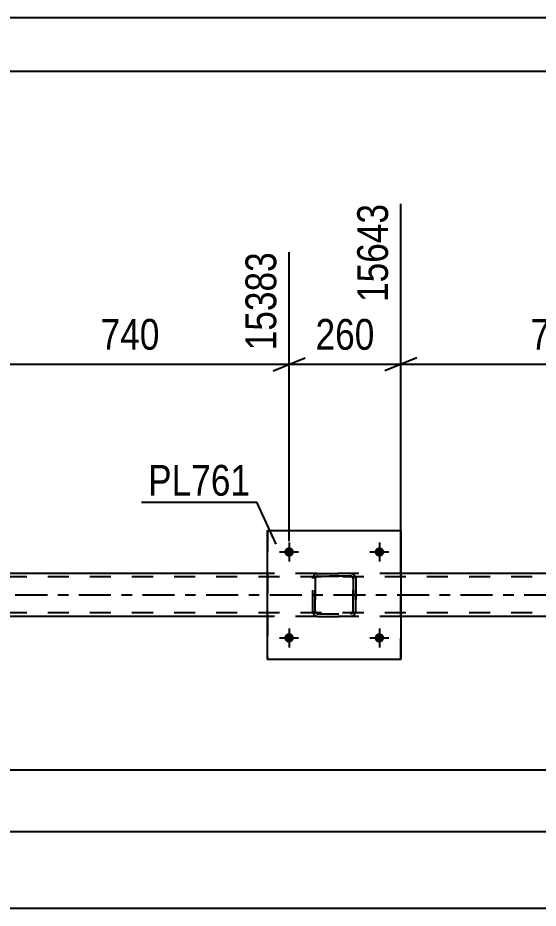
# Model space of a CAD drawing. Header units: millimetres. Extents: x 0 to 841, y 0 to 594.
# Drawn here: x 638.1 to 686.5, y 511.1 to 594 of the extents above; entities that cross this region are included whole.
import ezdxf

# ---------------------------------------------------------------- set-up
doc = ezdxf.new("R2010")
doc.units = ezdxf.units.MM
doc.linetypes.add('DXK_LINE_DOT2', pattern=[3.9198, 1.9599, -1.9599])
doc.linetypes.add('DXK_LINE_DOT3', pattern=[5.9187, 2.979, -0.9799, 0.9799, -0.9799])
doc.styles.add('Arial Narrow', font='ARIALN.TTF', dxfattribs={"height": 0.2})

# ---------------------------------------------------------------- blocks, each defined once
blk = doc.blocks.new('Unknown-318892572-1113')
at = {"color": 5, "linetype": 'Continuous'}
for p, q in [((841, 594), (0, 594)), ((836, 589), (5, 589))]:
    blk.add_line(p, q, dxfattribs=at)
blk = doc.blocks.new('Bolt-318892572-6443 - 6435')
at = {"linetype": 'Continuous'}
for points in [[(662.885, 536.25), (662.894, 536.341), (662.923, 536.429), (662.969, 536.508), (663.03, 536.577), (663.105, 536.631), (663.189, 536.668), (663.279, 536.687), (663.371, 536.687), (663.461, 536.668), (663.545, 536.631), (663.619, 536.577), (663.681, 536.508), (663.727, 536.429), (663.755, 536.341), (663.765, 536.25), (663.755, 536.158), (663.727, 536.071), (663.681, 535.991), (663.619, 535.923), (663.545, 535.869), (663.461, 535.831), (663.371, 535.812), (663.279, 535.812), (663.189, 535.831), (663.105, 535.869), (663.03, 535.923), (662.969, 535.991), (662.923, 536.071), (662.894, 536.158)], [(671.285, 536.25), (671.294, 536.341), (671.323, 536.429), (671.369, 536.508), (671.43, 536.577), (671.505, 536.631), (671.589, 536.668), (671.679, 536.687), (671.771, 536.687), (671.861, 536.668), (671.945, 536.631), (672.019, 536.577), (672.081, 536.508), (672.127, 536.429), (672.155, 536.341), (672.165, 536.25), (672.155, 536.158), (672.127, 536.071), (672.081, 535.991), (672.019, 535.923), (671.945, 535.869), (671.861, 535.831), (671.771, 535.812), (671.679, 535.812), (671.589, 535.831), (671.505, 535.869), (671.43, 535.923), (671.369, 535.991), (671.323, 536.071), (671.294, 536.158)]]:
    blk.add_hatch(color=1, dxfattribs=at).paths.add_polyline_path(points)
at = {"color": 1, "linetype": 'Continuous'}
for p, q in [((663.325, 537.13), (663.325, 535.37)), ((671.725, 537.13), (671.725, 535.37)), ((662.445, 536.25), (664.205, 536.25)), ((670.845, 536.25), (672.605, 536.25))]:
    blk.add_line(p, q, dxfattribs=at)
blk = doc.blocks.new('Bolt-318892572-6465 - 6435')
at = {"linetype": 'Continuous'}
for points in [[(662.885, 544.25), (662.894, 544.341), (662.923, 544.429), (662.969, 544.508), (663.03, 544.577), (663.105, 544.631), (663.189, 544.668), (663.279, 544.687), (663.371, 544.687), (663.461, 544.668), (663.545, 544.631), (663.619, 544.577), (663.681, 544.508), (663.727, 544.429), (663.755, 544.341), (663.765, 544.25), (663.755, 544.158), (663.727, 544.071), (663.681, 543.991), (663.619, 543.923), (663.545, 543.869), (663.461, 543.831), (663.371, 543.812), (663.279, 543.812), (663.189, 543.831), (663.105, 543.869), (663.03, 543.923), (662.969, 543.991), (662.923, 544.071), (662.894, 544.158)], [(671.285, 544.25), (671.294, 544.341), (671.323, 544.429), (671.369, 544.508), (671.43, 544.577), (671.505, 544.631), (671.589, 544.668), (671.679, 544.687), (671.771, 544.687), (671.861, 544.668), (671.945, 544.631), (672.019, 544.577), (672.081, 544.508), (672.127, 544.429), (672.155, 544.341), (672.165, 544.25), (672.155, 544.158), (672.127, 544.071), (672.081, 543.991), (672.019, 543.923), (671.945, 543.869), (671.861, 543.831), (671.771, 543.812), (671.679, 543.812), (671.589, 543.831), (671.505, 543.869), (671.43, 543.923), (671.369, 543.991), (671.323, 544.071), (671.294, 544.158)]]:
    blk.add_hatch(color=1, dxfattribs=at).paths.add_polyline_path(points)
at = {"color": 1, "linetype": 'Continuous'}
for p, q in [((663.325, 545.13), (663.325, 543.37)), ((671.725, 545.13), (671.725, 543.37)), ((662.445, 544.25), (664.205, 544.25)), ((670.845, 544.25), (672.605, 544.25))]:
    blk.add_line(p, q, dxfattribs=at)
blk = doc.blocks.new('Part-318892572-6492 - 6435')
at = {"color": 7, "linetype": 'DXK_LINE_DOT2'}
for p, q in [((768.262, 541.93), (93.333, 541.93)), ((673.725, 542.25), (661.325, 542.25)), ((768.262, 538.57), (93.333, 538.57)), ((673.725, 538.25), (661.325, 538.25))]:
    blk.add_line(p, q, dxfattribs=at)
at = {"color": 2, "linetype": 'Continuous'}
for p, q in [((661.325, 542.25), (633.73, 542.25)), ((701.325, 542.25), (673.725, 542.25)), ((661.325, 538.25), (633.73, 538.25)), ((701.325, 538.25), (673.725, 538.25))]:
    blk.add_line(p, q, dxfattribs=at)
at = {"color": 7, "linetype": 'DXK_LINE_DOT3'}
blk.add_line((93.333, 540.25), (768.262, 540.25), dxfattribs=at)
blk = doc.blocks.new('Part-318892572-6594 - 6435')
at = {"color": 7, "linetype": 'DXK_LINE_DOT2'}
for p, q in [((665.52, 541.77), (665.556, 541.954)), ((665.52, 541.77), (665.525, 541.769)), ((665.52, 538.73), (665.52, 541.77)), ((665.561, 541.953), (665.525, 541.769)), ((665.525, 538.729), (665.525, 541.769)), ((665.778, 541.862), (665.76, 541.77)), ((665.765, 541.769), (665.76, 541.77)), ((665.76, 541.77), (665.76, 538.73)), ((665.765, 541.769), (665.783, 541.861)), ((665.765, 538.729), (665.765, 541.769)), ((665.83, 541.94), (665.778, 541.862)), ((665.783, 541.861), (665.835, 541.939)), ((665.816, 542.213), (666, 542.25)), ((666.005, 542.249), (665.821, 542.212)), ((665.908, 541.992), (665.83, 541.94)), ((665.835, 541.939), (665.913, 541.991)), ((666, 542.01), (665.908, 541.992)), ((665.913, 541.991), (666.005, 542.009)), ((666.005, 542.249), (666, 542.25)), ((666, 542.25), (669.04, 542.25)), ((666, 542.01), (666.005, 542.009)), ((669.04, 542.01), (666, 542.01)), ((666.005, 542.249), (669.045, 542.249)), ((666.005, 542.009), (669.045, 542.009)), ((669.04, 542.25), (669.045, 542.249)), ((669.04, 542.25), (669.224, 542.213)), ((669.045, 542.009), (669.04, 542.01)), ((669.132, 541.992), (669.04, 542.01)), ((669.228, 542.212), (669.045, 542.249)), ((669.045, 542.009), (669.136, 541.991)), ((669.132, 541.992), (669.136, 541.991)), ((669.21, 541.94), (669.132, 541.992)), ((669.136, 541.991), (669.214, 541.939)), ((669.262, 541.862), (669.21, 541.94)), ((669.214, 541.939), (669.266, 541.861)), ((669.28, 541.77), (669.262, 541.862)), ((669.266, 541.861), (669.285, 541.769)), ((669.285, 541.769), (669.28, 541.77)), ((669.28, 541.77), (669.28, 538.73)), ((669.285, 538.729), (669.285, 541.769)), ((669.483, 541.954), (669.52, 541.77)), ((669.525, 541.769), (669.488, 541.953)), ((669.525, 541.769), (669.52, 541.77)), ((669.52, 541.77), (669.52, 538.73)), ((669.525, 538.729), (669.525, 541.769)), ((665.525, 538.729), (665.52, 538.73)), ((665.556, 538.546), (665.52, 538.73)), ((665.525, 538.729), (665.561, 538.545)), ((665.76, 538.73), (665.765, 538.729)), ((665.76, 538.73), (665.778, 538.638)), ((665.783, 538.637), (665.765, 538.729)), ((665.778, 538.638), (665.83, 538.56)), ((665.835, 538.559), (665.783, 538.637)), ((665.816, 538.286), (665.821, 538.285)), ((666, 538.25), (665.816, 538.286)), ((665.821, 538.285), (666.005, 538.249)), ((665.83, 538.56), (665.908, 538.508)), ((665.913, 538.507), (665.835, 538.559)), ((665.908, 538.508), (666, 538.49)), ((666.005, 538.489), (665.913, 538.507)), ((666.005, 538.489), (666, 538.49)), ((666, 538.49), (669.04, 538.49)), ((666.005, 538.249), (666, 538.25)), ((666, 538.25), (669.04, 538.25)), ((666.005, 538.489), (669.045, 538.489)), ((666.005, 538.249), (669.045, 538.249)), ((669.04, 538.49), (669.132, 538.508)), ((669.04, 538.49), (669.045, 538.489)), ((669.224, 538.286), (669.04, 538.25)), ((669.04, 538.25), (669.045, 538.249)), ((669.136, 538.507), (669.045, 538.489)), ((669.045, 538.249), (669.228, 538.285)), ((669.132, 538.508), (669.21, 538.56)), ((669.214, 538.559), (669.136, 538.507)), ((669.21, 538.56), (669.262, 538.638)), ((669.266, 538.637), (669.214, 538.559)), ((669.262, 538.638), (669.28, 538.73)), ((669.285, 538.729), (669.266, 538.637)), ((669.28, 538.73), (669.285, 538.729)), ((669.52, 538.73), (669.483, 538.546)), ((669.488, 538.545), (669.525, 538.729)), ((669.52, 538.73), (669.525, 538.729))]:
    blk.add_line(p, q, dxfattribs=at)
at = {"color": 7, "linetype": 'DXK_LINE_DOT3'}
blk.add_line((667.528, 540.248), (667.517, 540.251), dxfattribs=at)
at = {"color": 7, "linetype": 'DXK_LINE_DOT2'}
for centre, start, end in [((666, 541.77), 112.5, 157.5), ((666.005, 541.769), 112.5, 157.5), ((669.04, 541.77), 22.5, 67.49999), ((669.045, 541.769), 22.5, 67.49999), ((666, 538.73), 202.5, 247.49999), ((666.005, 538.729), 202.5, 247.49999), ((669.04, 538.73), 292.5, 337.5), ((669.045, 538.729), 292.5, 337.5)]:
    blk.add_arc(centre, 0.48, start, end, dxfattribs=at)
blk = doc.blocks.new('Part-318892572-6599 - 6435')
at = {"color": 2, "linetype": 'Continuous'}
for p, q in [((661.325, 534.249), (661.325, 546.249)), ((661.325, 546.249), (661.325, 546.249)), ((661.325, 546.249), (673.725, 546.249)), ((673.725, 546.249), (673.725, 534.249)), ((661.325, 534.249), (661.325, 534.249)), ((673.725, 534.249), (661.325, 534.249))]:
    blk.add_line(p, q, dxfattribs=at)
at = {"color": 7, "linetype": 'DXK_LINE_DOT2'}
for p, q in [((661.325, 546.249), (661.325, 534.249)), ((661.325, 546.249), (661.325, 546.249)), ((673.725, 534.249), (673.725, 546.249)), ((661.325, 534.249), (661.325, 534.249))]:
    blk.add_line(p, q, dxfattribs=at)
blk = doc.blocks.new('StraightDimension-318892572-6740 - 6435')
at = {"color": 7, "linetype": 'Continuous'}
blk.add_line((58.86, 511.076), (768.902, 511.076), dxfattribs=at)
blk = doc.blocks.new('StraightDimension-318892572-6867 - 6435')
at = {"color": 7, "linetype": 'Continuous'}
blk.add_line((59.5, 518.228), (768.262, 518.228), dxfattribs=at)
blk = doc.blocks.new('StraightDimension-318892572-12564 - 6435')
at = {"color": 7, "linetype": 'Continuous'}
for p, q in [((673.725, 543.25), (673.725, 576.678)), ((663.328, 545.25), (663.328, 572.178)), ((661.828, 561.137), (664.828, 562.337)), ((675.225, 562.337), (672.225, 561.137)), ((663.328, 561.737), (673.725, 561.737))]:
    blk.add_line(p, q, dxfattribs=at)
at = {"color": 0}
blk.add_wipeout([(671.869, 562.487), (671.869, 566.687), (665.184, 566.687), (665.184, 562.487)], dxfattribs=at)
at = {"color": 3, "style": 'Arial Narrow'}
blk.add_text('260', height=2.8633, dxfattribs=at).set_placement((665.784, 563.087))
at = {"color": 0, "linetype": 'Continuous'}
blk.add_wipeout([(673.124, 577.278), (668.924, 577.278), (668.925, 566.937), (673.125, 566.937)], dxfattribs=at)
at = {"color": 3, "linetype": 'Continuous', "style": 'Arial Narrow'}
blk.add_text('15643', height=2.8633, rotation=90.00021, dxfattribs=at).set_placement((672.525, 567.537))
blk = doc.blocks.new('StraightDimension-318892572-7521 - 6435')
at = {"color": 7, "linetype": 'Continuous'}
blk.add_line((59.5, 523.956), (713.101, 523.956), dxfattribs=at)
blk = doc.blocks.new('StraightDimension-318892572-12563 - 6435')
at = {"color": 7, "linetype": 'Continuous'}
for p, q in [((673.725, 543.25), (673.725, 576.678)), ((703.327, 545.25), (703.327, 572.178)), ((675.225, 562.337), (672.225, 561.137)), ((701.827, 561.137), (704.827, 562.337)), ((673.725, 561.737), (703.327, 561.737))]:
    blk.add_line(p, q, dxfattribs=at)
at = {"color": 0}
blk.add_wipeout([(691.868, 562.487), (691.868, 566.687), (685.184, 566.687), (685.184, 562.487)], dxfattribs=at)
at = {"color": 3, "style": 'Arial Narrow'}
blk.add_text('740', height=2.8633, dxfattribs=at).set_placement((685.784, 563.087))
at = {"color": 0, "linetype": 'Continuous'}
blk.add_wipeout([(702.727, 572.778), (698.527, 572.778), (698.527, 562.437), (702.727, 562.437)], dxfattribs=at)
at = {"color": 3, "linetype": 'Continuous', "style": 'Arial Narrow'}
blk.add_text('16383', height=2.8633, rotation=90.00021, dxfattribs=at).set_placement((702.127, 563.037))
blk = doc.blocks.new('StraightDimension-318892572-12565 - 6435')
at = {"color": 7, "linetype": 'Continuous'}
for p, q in [((633.73, 543.25), (633.73, 576.678)), ((663.328, 545.25), (663.328, 572.178)), ((635.23, 562.337), (632.23, 561.137)), ((661.828, 561.137), (664.828, 562.337)), ((633.73, 561.737), (663.328, 561.737))]:
    blk.add_line(p, q, dxfattribs=at)
at = {"color": 0}
blk.add_wipeout([(651.871, 562.487), (651.871, 566.687), (645.187, 566.687), (645.187, 562.487)], dxfattribs=at)
at = {"color": 3, "style": 'Arial Narrow'}
blk.add_text('740', height=2.8633, dxfattribs=at).set_placement((645.787, 563.087))
at = {"color": 0, "linetype": 'Continuous'}
blk.add_wipeout([(662.728, 572.778), (658.528, 572.778), (658.528, 562.437), (662.728, 562.437)], dxfattribs=at)
at = {"color": 3, "linetype": 'Continuous', "style": 'Arial Narrow'}
blk.add_text('15383', height=2.8633, rotation=90.00021, dxfattribs=at).set_placement((662.128, 563.037))
blk = doc.blocks.new('Mark-318892572-6595 - 6435')
at = {"color": 30, "linetype": 'Continuous'}
for p in [(649.606, 548.894), (662.135, 544.994)]:
    blk.add_line(p, (660.31, 548.894), dxfattribs=at)
at = {"color": 0}
blk.add_wipeout([(659.71, 549.494), (659.71, 552.494), (650.206, 552.494), (650.206, 549.494)], dxfattribs=at)
blk.add_wipeout([(659.71, 549.494), (659.71, 552.494), (650.206, 552.494), (650.206, 549.494)], dxfattribs=at)
at = {"color": 3, "style": 'Arial Narrow'}
blk.add_text('PL761', height=2.8633, dxfattribs=at).set_placement((650.206, 549.494))

msp = doc.modelspace()

# ---------------------------------------------------------------- block references
for name in ['Unknown-318892572-1113', 'Part-318892572-6599 - 6435', 'Bolt-318892572-6465 - 6435', 'Part-318892572-6492 - 6435', 'Part-318892572-6594 - 6435', 'Bolt-318892572-6443 - 6435']:
    msp.add_blockref(name, (0, 0))

# ---------------------------------------------------------------- next in the draw order: block references
for name in ['StraightDimension-318892572-12564 - 6435', 'StraightDimension-318892572-6740 - 6435']:
    msp.add_blockref(name, (0, 0))

# ---------------------------------------------------------------- next in the draw order: block references
for name in ['StraightDimension-318892572-12565 - 6435', 'StraightDimension-318892572-12563 - 6435', 'StraightDimension-318892572-6867 - 6435']:
    msp.add_blockref(name, (0, 0))

# ---------------------------------------------------------------- next in the draw order: block references
for name in ['Mark-318892572-6595 - 6435', 'StraightDimension-318892572-7521 - 6435']:
    msp.add_blockref(name, (0, 0))

doc.saveas('drawing.dxf')
